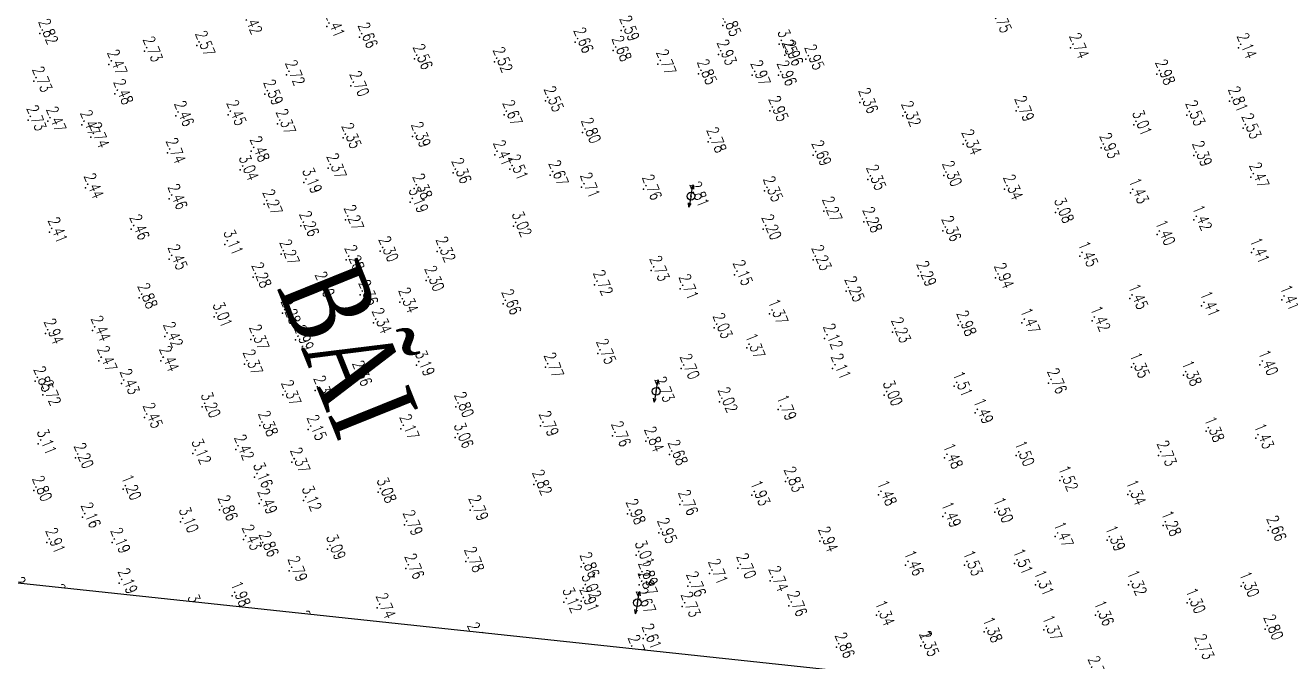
# Model space of a CAD drawing. Header units: millimetres. Extents: x 405522 to 410309, y 2303080 to 2310223.
# Drawn here: x 407175.7 to 407373.1, y 2306536.3 to 2306635.5 of the extents above; entities that cross this region are included whole.
import ezdxf
from ezdxf.enums import TextEntityAlignment as Align
from ezdxf.xclip import XClip

# ---------------------------------------------------------------- set-up
doc = ezdxf.new("R2010")
doc.units = ezdxf.units.MM
doc.header["$LTSCALE"] = 10
doc.header["$MEASUREMENT"] = 0
doc.header["$XCLIPFRAME"] = 0
doc.layers.get('Defpoints').update_dxf_attribs({"linetype": 'CONTINUOUS'})
for name, color, linetype in [('10', 3, 'CONTINUOUS'), ('caodo', 7, 'CONTINUOUS'), ('DIM', 4, 'CONTINUOUS'), ('text', 7, 'CONTINUOUS'), ('w', 8, 'CONTINUOUS')]:
    doc.layers.add(name, color=color, linetype=linetype)
doc.styles.add('Dien', font='simplex.shx', dxfattribs={"width": 0.75})
doc.styles.add('TextH', font='vntimeh.shx', dxfattribs={"width": 0.75})
doc.styles.add('txt', font='romans.shx', dxfattribs={"height": 0.2})
doc.dimstyles.new('D6.7', dxfattribs={"dimscale": 6.7, "dimtxt": 1.5, "dimasz": 2, "dimexe": 1.5, "dimexo": 0.5, "dimgap": 1, "dimtad": 1, "dimdec": 0, "dimdsep": 46, "dimtxsty": 'Dien', "dimcen": 1, "dimclrd": 256, "dimclre": 256, "dimclrt": 7, "dimaunit": 1, "dimadec": 3, "dimazin": 0, "dimtfac": 1, "dimtdec": 0, "dimtmove": 1, "dimatfit": 0, "dimfxl": 1, "dimtolj": 1, "dimtzin": 0, "dimlwe": -1, "dimarcsym": 0})

# ---------------------------------------------------------------- blocks, each defined once
blk = doc.blocks.new('*D6')
at = {"layer": 'Defpoints', "color": 0, "linetype": 'Continuous'}
for p in [(408519.48, 2306591.77), (407115.96, 2305987.3), (407150.7, 2305900.97)]:
    blk.add_point(p, dxfattribs=at)
at = {"layer": 'DIM', "linetype": 'Continuous'}
for p, q in [((408520.73, 2306588.66), (408571.73, 2306461.93)), ((407117.22, 2305984.19), (407154.45, 2305891.65))]:
    blk.add_line(p, q, dxfattribs=at)
at = {"layer": 'DIM', "linetype": 'Continuous', "lineweight": -2}
blk.add_line((408555.54, 2306466.25), (407163.13, 2305905.97), dxfattribs=at)
at = {"layer": 'DIM', "linetype": 'Continuous'}
for points in [[(408554.71, 2306468.33), (408556.38, 2306464.18), (408567.98, 2306471.26)], [(407162.3, 2305908.04), (407163.97, 2305903.9), (407150.7, 2305900.97)]]:
    blk.add_solid(points, dxfattribs=at)
at = {"layer": 'DIM', "color": 7, "linetype": 'Continuous', "insert": (407854.96, 2306196.99), "char_height": 10.05, "attachment_point": 5, "rotation": 21.9189, "style": 'Dien'}
blk.add_mtext('\\A1;1528', dxfattribs=at)
blk = doc.blocks.new('20')
at = {"layer": 'caodo', "color": 8, "linetype": 'Continuous'}
for p in [(-429.57, -674.28, 0.5), (-384.83, -673.19, 0.09), (-379.75, -674.86, 0.34), (-338.91, -673.78, 0.27), (-323.07, -673.04, 0.53), (-405.1, -676.15, 0.25), (-346.09, -675.63, 0.34), (-314.29, -675.91, 0.93), (-268.82, -676.5, 0.42), (-242.65, -676.51, -0.18), (-413.27, -677.03, 0.41), (-371.17, -678.21, 0.24), (-358.68, -678.68, 0.2), (-340.15, -676.93, 0.36), (-323.75, -677.53, 0.61), (-313.37, -677.65, 0.64), (-310.1, -678.28, 0.63), (-418.82, -679.08, 0.15), (-391.09, -680.72, 0.4), (-333.19, -679.04, 0.45), (-326.84, -680.57, 0.53), (-318.48, -680.75, 0.65), (-314.39, -680.77, 0.64), (-255.37, -680.61, 0.66), (-430.52, -681.72, 0.41), (-381.06, -682.42, 0.38), (-417.87, -683.67, 0.16), (-394.48, -683.74, 0.27), (-350.74, -684.79, 0.23), (-315.71, -686.31, 0.63), (-301.68, -685.05, 0.04), (-277.34, -686.3, 0.47), (-244.03, -684.81, 0.49), (-431.42, -687.76, 0.41), (-428.34, -687.95, 0.15), (-423.05, -688.51, 0.15), (-408.39, -687.08, 0.14), (-400.23, -686.95, 0.13), (-392.52, -688.34, 0.05), (-357.19, -686.95, 0.35), (-294.99, -687.1), (-258.98, -688.52, 0.69), (-250.68, -687, 0.21), (-421.61, -690.42, 0.42), (-382.29, -690.53, 0.03), (-371.45, -690.34, 0.07), (-344.93, -689.71, 0.48), (-241.93, -689.02, 0.21), (-396.6, -692.6, 0.16), (-325.35, -691.17, 0.46), (-285.57, -691.52, 0.02), (-264.08, -692.07, 0.61), (-409.69, -692.86, 0.42), (-358.62, -693.2, 0.09), (-308.97, -693.23, 0.37), (-249.61, -693.31, 0.07), (-398.32, -695.51, 0.72), (-384.62, -695.25, 0.05), (-365.13, -695.99, 0.04), (-356.28, -695.43, 0.19), (-349.99, -696.34, 0.35), (-288.61, -696.42, -0.02), (-422.46, -698.35, 0.12), (-388.42, -697.51, 0.87), (-371.22, -698.42, 0.06), (-345.09, -698.25, 0.39), (-335.42, -698.55, 0.44), (-300.44, -697.03, 0.03), (-279.11, -698.55, 0.02), (-240.71, -696.67, 0.15), (-409.4, -700.03, 0.14), (-371.83, -700.55, 0.87), (-328.03, -699.63, 0.49), (-316.55, -698.82, 0.03), (-259.49, -699.12, -0.89), (-394.59, -700.87, -0.05), (-307.33, -701.98, -0.05), (-271.17, -702.15, 0.76), (-388.87, -704.25, -0.06), (-381.93, -703.3, -0.05), (-355.72, -704.29, 0.7), (-301.05, -703.62, -0.04), (-249.6, -703.33, -0.9), (-428.09, -705.23, 0.09), (-415.33, -704.77, 0.14), (-316.77, -704.77, -0.12), (-288.73, -705.01, 0.04), (-255.34, -705.62, -0.92), (-400.72, -707.14, 0.79), (-376.5, -708.18, -0.02), (-367.6, -708.24), (-240.62, -708.41, -0.91), (-409.4, -709.44, 0.13), (-391.96, -708.68, -0.05), (-381.8, -709.55, -0.04), (-308.98, -709.55, -0.09), (-267.4, -708.97, -0.87), (-396.32, -712.25, -0.04), (-334.23, -711.22, 0.41), (-321.24, -711.89, -0.17), (-292.59, -712.03, -0.03), (-280.52, -712.34, 0.62), (-386.44, -713.69, -0.02), (-369.35, -712.78, -0.02), (-343.06, -713.45, 0.4), (-329.7, -714.08, 0.39), (-414.08, -715.48, 0.56), (-379.65, -715, 0.04), (-373.42, -716.18, 0.02), (-303.83, -714.42, -0.07), (-259.59, -715.6, -0.87), (-235.9, -715.77, -0.91), (-391.76, -717.89, -0.04), (-357.34, -716.43, 0.34), (-315.76, -717.96, -0.95), (-248.39, -716.73, -0.91), (-402.4, -718.42, 0.69), (-377.56, -719.37, 0.02), (-324.4, -720.15, -0.29), (-286.37, -719.76, 0.66), (-276.42, -719.37, -0.85), (-265.48, -719.04, -0.9), (-428.71, -721.02, 0.62), (-421.37, -720.57, 0.12), (-410.09, -721.52, 0.1), (-396.67, -721.95, 0.05), (-389.69, -722.02, 0.67), (-307.19, -721.8, -0.2), (-296.58, -720.83, -0.09), (-342.56, -724.16, 0.43), (-319.32, -723.29, -0.95), (-420.38, -725.3, 0.15), (-410.71, -725.3, 0.12), (-397.66, -725.83, 0.05), (-370.84, -725.99, 0.87), (-239.29, -725.91, -0.92), (-380.62, -727.56, 0.04), (-350.74, -726.31, 0.45), (-329.54, -726.5, 0.38), (-305.95, -726.48, -0.21), (-259.35, -726.3, -0.97), (-251.24, -727.54, -0.94), (-430.32, -728.45, 0.53), (-416.87, -728.86, 0.11), (-386.65, -729.9, -0.02), (-333.46, -730.05, 0.41), (-286.96, -729.23, -0.81), (-272.25, -728.76, 0.44), (-429.12, -730.61, 0.4), (-391.68, -730.61, 0.05), (-323.58, -731.71, -0.3), (-297.88, -730.65, 0.68), (-404.25, -732.49, 0.88), (-364.73, -732.46, 0.48), (-314.41, -732.9, -0.53), (-283.72, -733.43, -0.83), (-413.27, -734.14, 0.13), (-395.29, -735.39, 0.06), (-387.71, -736.02, -0.17), (-373.26, -735.92, -0.15), (-351.5, -735.41, 0.47), (-364.79, -737.24, 0.74), (-340.25, -737.01, 0.44), (-335.08, -737.85, 0.52), (-247.7, -736.28, -0.94), (-239.95, -737.36, -0.89), (-429.82, -738.23, 0.79), (-405.71, -739.76, 0.8), (-399.04, -739.1, 0.1), (-331.39, -739.91, 0.36), (-255.13, -740.04, 0.41), (-424.04, -740.41, -0.12), (-390.28, -741.12, 0.05), (-288.47, -740.44, -0.84), (-277.31, -740.06, -0.82), (-396.09, -743.43, 0.84), (-270.51, -743.94, -0.8), (-430.53, -745.52, 0.48), (-416.6, -745.33, -1.12), (-376.82, -745.78, 0.76), (-352.54, -744.58, 0.5), (-313.3, -744.11, 0.51), (-395.39, -747.52, 0.17), (-388.47, -747.07, 0.8), (-329.76, -747.71, 0.44), (-318.54, -746.22, -0.39), (-298.78, -746.21, -0.84), (-259.92, -746.15, -0.98), (-422.93, -749.68, -0.16), (-401.56, -748.55, 0.54), (-362.46, -748.56, 0.47), (-337.95, -749.14, 0.66), (-288.74, -749.58, -0.83), (-280.63, -748.89, -0.82), (-407.67, -750.41, 0.78), (-372.72, -750.87, 0.47), (-254.41, -750.96, -1.04), (-238.02, -751.74, 0.34), (-428.47, -753.64, 0.59), (-418.32, -753.63, -0.13), (-397.83, -753.15, 0.11), (-333.07, -752.09, 0.63), (-307.94, -753.44, 0.62), (-271.23, -752.69, -0.85), (-263.14, -753.27, -0.93), (-395.19, -754.19, 0.54), (-384.71, -754.65, 0.77), (-336.56, -755.59, 0.69), (-372.48, -757.65, 0.44), (-363.14, -756.59, 0.46), (-345.14, -757.43, 0.54), (-320.71, -757.61, 0.38), (-294.55, -757.13, -0.86), (-285.37, -757.14, -0.79), (-277.55, -756.89, -0.81), (-390.68, -758.05, 0.47), (-336.02, -758.73, 0.57), (-325.12, -758.46, 0.39), (-315.69, -759.59, 0.42), (-417.19, -759.94, -0.13), (-344.86, -760.74, 0.7), (-336.1, -760.22, 0.55), (-328.53, -760.42, 0.44), (-274.28, -760.22, -1.01), (-259.78, -760.23, -1), (-242.25, -760.44, -1.02), (-399.58, -761.96, -0.34), (-347.85, -762.91, 0.8), (-345.18, -762.77, 0.59), (-336.39, -763.02, 0.35), (-329.39, -763.59, 0.41), (-312.76, -763.47, 0.44), (-250.63, -763.02, -1.02), (-376.95, -763.81, 0.42), (-299.1, -764.93, -0.98), (-264.92, -764.95, -0.96), (-282.31, -767.54, -0.94), (-272.99, -767.24, -0.95), (-238.5, -767.14, 0.48), (-335.47, -768.57, 0.29), (-305.35, -769.96, 0.54), (-292.18, -769.72, 0.03), (-292.18, -769.72, -0.97), (-249.28, -770.2, 0.41)]:
    blk.add_point(p, dxfattribs=at)
at = {"layer": 'caodo', "color": 8, "linetype": 'Continuous', "style": 'txt', "width": 0.75}
for s, p in [('2.42', (-397.25, -672.73, 0.1)), ('2.41', (-384.33, -673.19, 0.09)), ('2.85', (-322.57, -673.04, 0.53)), ('2.75', (-280.38, -672.49, 0.43)), ('2.82', (-429.07, -674.28, 0.5)), ('2.66', (-379.25, -674.86, 0.34)), ('2.59', (-338.41, -673.78, 0.27)), ('2.73', (-412.77, -677.03, 0.41)), ('2.57', (-404.6, -676.15, 0.25)), ('2.66', (-345.59, -675.63, 0.34)), ('2.68', (-339.65, -676.93, 0.36)), ('3.25', (-313.79, -675.91, 0.93)), ('2.74', (-268.32, -676.5, 0.42)), ('2.14', (-242.15, -676.51, -0.18)), ('2.47', (-418.32, -679.08, 0.15)), ('2.56', (-370.67, -678.21, 0.24)), ('2.52', (-358.18, -678.68, 0.2)), ('2.77', (-332.69, -679.04, 0.45)), ('2.93', (-323.25, -677.53, 0.61)), ('2.96', (-312.87, -677.65, 0.64)), ('2.95', (-309.6, -678.28, 0.63)), ('2.72', (-390.59, -680.72, 0.4)), ('2.85', (-326.34, -680.57, 0.53)), ('2.97', (-317.98, -680.75, 0.65)), ('2.96', (-313.89, -680.77, 0.64)), ('2.98', (-254.87, -680.61, 0.66)), ('2.73', (-430.02, -681.72, 0.41)), ('2.70', (-380.56, -682.42, 0.38)), ('2.48', (-417.37, -683.67, 0.16)), ('2.59', (-393.98, -683.74, 0.27)), ('2.55', (-350.24, -684.79, 0.23)), ('2.81', (-243.53, -684.81, 0.49)), ('2.45', (-399.73, -686.95, 0.13)), ('2.67', (-356.69, -686.95, 0.35)), ('2.95', (-315.21, -686.31, 0.63)), ('2.36', (-301.18, -685.05, 0.04)), ('2.79', (-276.84, -686.3, 0.47)), ('2.53', (-250.18, -687, 0.21)), ('2.73', (-430.92, -687.76, 0.41)), ('2.47', (-427.84, -687.95, 0.15)), ('2.47', (-422.55, -688.51, 0.15)), ('2.46', (-407.89, -687.08, 0.14)), ('2.37', (-392.02, -688.34, 0.05)), ('2.32', (-294.49, -687.1)), ('3.01', (-258.48, -688.52, 0.69)), ('2.74', (-421.11, -690.42, 0.42)), ('2.35', (-381.79, -690.53, 0.03)), ('2.39', (-370.95, -690.34, 0.07)), ('2.80', (-344.43, -689.71, 0.48)), ('2.53', (-241.43, -689.02, 0.21)), ('2.74', (-409.19, -692.86, 0.42)), ('2.48', (-396.1, -692.6, 0.16)), ('2.78', (-324.85, -691.17, 0.46)), ('2.34', (-285.07, -691.52, 0.02)), ('2.93', (-263.58, -692.07, 0.61)), ('2.41', (-358.12, -693.2, 0.09)), ('2.69', (-308.47, -693.23, 0.37)), ('2.39', (-249.11, -693.31, 0.07)), ('3.04', (-397.82, -695.51, 0.72)), ('2.37', (-384.12, -695.25, 0.05)), ('2.36', (-364.63, -695.99, 0.04)), ('2.51', (-355.78, -695.43, 0.19)), ('2.67', (-349.49, -696.34, 0.35)), ('2.30', (-288.11, -696.42, -0.02)), ('2.47', (-240.21, -696.67, 0.15)), ('2.44', (-421.96, -698.35, 0.12)), ('3.19', (-387.92, -697.51, 0.87)), ('2.38', (-370.72, -698.42, 0.06)), ('2.71', (-344.59, -698.25, 0.39)), ('2.76', (-334.92, -698.55, 0.44)), ('2.35', (-316.05, -698.82, 0.03)), ('2.35', (-299.94, -697.03, 0.03)), ('2.34', (-278.61, -698.55, 0.02)), ('2.46', (-408.9, -700.03, 0.14)), ('3.19', (-371.33, -700.55, 0.87)), ('2.81', (-327.53, -699.63, 0.49)), ('1.43', (-258.99, -699.12, -0.89)), ('2.27', (-394.09, -700.87, -0.05)), ('2.27', (-306.83, -701.98, -0.05)), ('3.08', (-270.67, -702.15, 0.76)), ('2.46', (-414.83, -704.77, 0.14)), ('2.26', (-388.37, -704.25, -0.06)), ('2.27', (-381.43, -703.3, -0.05)), ('3.02', (-355.22, -704.29, 0.7)), ('2.20', (-316.27, -704.77, -0.12)), ('2.28', (-300.55, -703.62, -0.04)), ('1.42', (-249.1, -703.33, -0.9)), ('2.41', (-427.59, -705.23, 0.09)), ('2.36', (-288.23, -705.01, 0.04)), ('1.40', (-254.84, -705.62, -0.92)), ('3.11', (-400.22, -707.14, 0.79)), ('2.27', (-391.46, -708.68, -0.05)), ('2.30', (-376, -708.18, -0.02)), ('2.32', (-367.1, -708.24)), ('1.41', (-240.12, -708.41, -0.91)), ('2.45', (-408.9, -709.44, 0.13)), ('2.28', (-381.3, -709.55, -0.04)), ('2.23', (-308.48, -709.55, -0.09)), ('1.45', (-266.9, -708.97, -0.87)), ('2.28', (-395.82, -712.25, -0.04)), ('2.73', (-333.73, -711.22, 0.41)), ('2.15', (-320.74, -711.89, -0.17)), ('2.29', (-292.09, -712.03, -0.03)), ('2.94', (-280.02, -712.34, 0.62)), ('2.30', (-385.94, -713.69, -0.02)), ('2.30', (-368.85, -712.78, -0.02)), ('2.72', (-342.56, -713.45, 0.4)), ('2.71', (-329.2, -714.08, 0.39)), ('2.25', (-303.33, -714.42, -0.07)), ('2.88', (-413.58, -715.48, 0.56)), ('2.36', (-379.15, -715, 0.04)), ('2.34', (-372.92, -716.18, 0.02)), ('2.66', (-356.84, -716.43, 0.34)), ('1.45', (-259.09, -715.6, -0.87)), ('1.41', (-235.4, -715.77, -0.91)), ('3.01', (-401.9, -718.42, 0.69)), ('2.28', (-391.26, -717.89, -0.04)), ('1.37', (-315.26, -717.96, -0.95)), ('1.41', (-247.89, -716.73, -0.91)), ('2.34', (-377.06, -719.37, 0.02)), ('2.03', (-323.9, -720.15, -0.29)), ('2.98', (-285.87, -719.76, 0.66)), ('1.47', (-275.92, -719.37, -0.85)), ('1.42', (-264.98, -719.04, -0.9)), ('2.94', (-428.21, -721.02, 0.62)), ('2.44', (-420.87, -720.57, 0.12)), ('2.42', (-409.59, -721.52, 0.1)), ('2.37', (-396.17, -721.95, 0.05)), ('2.99', (-389.19, -722.02, 0.67)), ('2.12', (-306.69, -721.8, -0.2)), ('2.23', (-296.08, -720.83, -0.09)), ('2.75', (-342.06, -724.16, 0.43)), ('1.37', (-318.82, -723.29, -0.95)), ('2.47', (-419.88, -725.3, 0.15)), ('2.44', (-410.21, -725.3, 0.12)), ('2.37', (-397.16, -725.83, 0.05)), ('3.19', (-370.34, -725.99, 0.87)), ('2.77', (-350.24, -726.31, 0.45)), ('2.11', (-305.45, -726.48, -0.21)), ('1.35', (-258.85, -726.3, -0.97)), ('1.40', (-238.79, -725.91, -0.92)), ('2.85', (-429.82, -728.45, 0.53)), ('2.36', (-380.12, -727.56, 0.04)), ('2.70', (-329.04, -726.5, 0.38)), ('1.38', (-250.74, -727.54, -0.94)), ('2.43', (-416.37, -728.86, 0.11)), ('2.30', (-386.15, -729.9, -0.02)), ('2.73', (-332.96, -730.05, 0.41)), ('1.51', (-286.46, -729.23, -0.81)), ('2.76', (-271.75, -728.76, 0.44)), ('2.72', (-428.62, -730.61, 0.4)), ('2.37', (-391.18, -730.61, 0.05)), ('2.02', (-323.08, -731.71, -0.3)), ('3.00', (-297.38, -730.65, 0.68)), ('2.45', (-412.77, -734.14, 0.13)), ('3.20', (-403.75, -732.49, 0.88)), ('2.80', (-364.23, -732.46, 0.48)), ('1.79', (-313.91, -732.9, -0.53)), ('1.49', (-283.22, -733.43, -0.83)), ('2.38', (-394.79, -735.39, 0.06)), ('2.15', (-387.21, -736.02, -0.17)), ('2.17', (-372.76, -735.92, -0.15)), ('2.79', (-351, -735.41, 0.47)), ('3.11', (-429.32, -738.23, 0.79)), ('3.06', (-364.29, -737.24, 0.74)), ('2.76', (-339.75, -737.01, 0.44)), ('2.84', (-334.58, -737.85, 0.52)), ('1.38', (-247.2, -736.28, -0.94)), ('1.43', (-239.45, -737.36, -0.89)), ('3.12', (-405.21, -739.76, 0.8)), ('2.42', (-398.54, -739.1, 0.1)), ('2.68', (-330.89, -739.91, 0.36)), ('1.50', (-276.81, -740.06, -0.82)), ('2.73', (-254.63, -740.04, 0.41)), ('2.20', (-423.54, -740.41, -0.12)), ('2.37', (-389.78, -741.12, 0.05)), ('1.48', (-287.97, -740.44, -0.84)), ('3.16', (-395.59, -743.43, 0.84)), ('2.83', (-312.8, -744.11, 0.51)), ('1.52', (-270.01, -743.94, -0.8)), ('2.80', (-430.03, -745.52, 0.48)), ('1.20', (-416.1, -745.33, -1.12)), ('3.08', (-376.32, -745.78, 0.76)), ('2.82', (-352.04, -744.58, 0.5)), ('2.49', (-394.89, -747.52, 0.17)), ('3.12', (-387.97, -747.07, 0.8)), ('2.76', (-329.26, -747.71, 0.44)), ('1.93', (-318.04, -746.22, -0.39)), ('1.48', (-298.28, -746.21, -0.84)), ('1.34', (-259.42, -746.15, -0.98)), ('2.16', (-422.43, -749.68, -0.16)), ('2.86', (-401.06, -748.55, 0.54)), ('2.79', (-361.96, -748.56, 0.47)), ('2.98', (-337.45, -749.14, 0.66)), ('1.49', (-288.24, -749.58, -0.83)), ('1.50', (-280.13, -748.89, -0.82)), ('3.10', (-407.17, -750.41, 0.78)), ('2.79', (-372.22, -750.87, 0.47)), ('2.95', (-332.57, -752.09, 0.63)), ('1.28', (-253.91, -750.96, -1.04)), ('2.66', (-237.52, -751.74, 0.34)), ('2.91', (-427.97, -753.64, 0.59)), ('2.19', (-417.82, -753.63, -0.13)), ('2.43', (-397.33, -753.15, 0.11)), ('2.94', (-307.44, -753.44, 0.62)), ('1.47', (-270.73, -752.69, -0.85)), ('1.39', (-262.64, -753.27, -0.93)), ('2.86', (-394.69, -754.19, 0.54)), ('3.09', (-384.21, -754.65, 0.77)), ('3.01', (-336.06, -755.59, 0.69)), ('2.79', (-390.18, -758.05, 0.47)), ('2.76', (-371.98, -757.65, 0.44)), ('2.78', (-362.64, -756.59, 0.46)), ('2.86', (-344.64, -757.43, 0.54)), ('2.70', (-320.21, -757.61, 0.38)), ('1.46', (-294.05, -757.13, -0.86)), ('1.53', (-284.87, -757.14, -0.79)), ('1.51', (-277.05, -756.89, -0.81)), ('2.19', (-416.69, -759.94, -0.13)), ('2.89', (-335.52, -758.73, 0.57)), ('2.71', (-324.62, -758.46, 0.39)), ('2.74', (-315.19, -759.59, 0.42)), ('2.60', (-433.05, -761.3, 0.28)), ('3.02', (-344.36, -760.74, 0.7)), ('2.87', (-335.6, -760.22, 0.55)), ('2.76', (-328.03, -760.42, 0.44)), ('1.31', (-273.78, -760.22, -1.01)), ('1.32', (-259.28, -760.23, -1)), ('1.30', (-241.75, -760.44, -1.02)), ('2.88', (-426.82, -762.4, 0.56)), ('3.00', (-405.82, -764.02, 0.68)), ('1.98', (-399.08, -761.96, -0.34)), ('2.74', (-376.45, -763.81, 0.42)), ('3.12', (-347.35, -762.91, 0.8)), ('2.91', (-344.68, -762.77, 0.59)), ('2.67', (-335.89, -763.02, 0.35)), ('2.73', (-328.89, -763.59, 0.41)), ('2.76', (-312.26, -763.47, 0.44)), ('1.30', (-250.13, -763.02, -1.02)), ('1.34', (-298.6, -764.93, -0.98)), ('1.36', (-264.42, -764.95, -0.96)), ('2.90', (-388.61, -766.53, 0.58)), ('1.38', (-281.81, -767.54, -0.94)), ('1.37', (-272.49, -767.24, -0.95)), ('2.80', (-238, -767.14, 0.48)), ('2.76', (-362.17, -768.37, 0.44)), ('2.61', (-334.97, -768.57, 0.29)), ('2.35', (-291.68, -769.72, 0.03)), ('1.35', (-291.68, -769.72, -0.97)), ('2.70', (-337.15, -770.33, 0.38)), ('2.86', (-304.85, -769.96, 0.54)), ('2.73', (-248.78, -770.2, 0.41)), ('2.70', (-265.4, -773.63, 0.38))]:
    blk.add_text(s, height=1.8, rotation=292, dxfattribs=at).set_placement(p, align=Align.CENTER)

msp = doc.modelspace()

# ---------------------------------------------------------------- linework, layer by layer
at = {"layer": '10', "color": 2}
for p, q in [((407279.85, 2306610.63, 2.96), (407279.53, 2306610.04, 2.96)), ((407279.53, 2306608.86, 2.96), (407279.85, 2306610.63, 2.96)), ((407279.85, 2306610.63, 2.96), (407279.94, 2306609.96, 2.96)), ((407279.54, 2306608.92, 2.96), (407279.22, 2306607.14, 2.96)), ((407279.22, 2306607.14, 2.96), (407279.13, 2306607.81, 2.96)), ((407279.22, 2306607.14, 2.96), (407279.54, 2306607.74, 2.96)), ((407274.42, 2306580.21, 3.06), (407274.1, 2306579.62, 3.06)), ((407274.1, 2306578.44, 3.06), (407274.42, 2306580.21, 3.06)), ((407274.42, 2306580.21, 3.06), (407274.51, 2306579.54, 3.06)), ((407273.79, 2306576.72, 3.06), (407273.7, 2306577.39, 3.06)), ((407274.11, 2306578.5, 3.06), (407273.79, 2306576.72, 3.06)), ((407273.79, 2306576.72, 3.06), (407274.11, 2306577.32, 3.06)), ((407271.49, 2306547.24, 2.85), (407271.17, 2306546.65, 2.85)), ((407271.17, 2306545.47, 2.85), (407271.49, 2306547.24, 2.85)), ((407271.49, 2306547.24, 2.85), (407271.58, 2306546.57, 2.85)), ((407271.18, 2306545.53, 2.85), (407270.86, 2306543.75, 2.85)), ((407270.86, 2306543.75, 2.85), (407270.77, 2306544.42, 2.85)), ((407270.86, 2306543.75, 2.85), (407271.18, 2306544.35, 2.85))]:
    msp.add_line(p, q, dxfattribs=at)
for centre in [(407279.53, 2306608.86, 2.96), (407274.1, 2306578.44, 3.06), (407271.17, 2306545.47, 2.85)]:
    msp.add_circle(centre, 0.6, dxfattribs=at)
at = {"layer": 'w', "linetype": 'Continuous', "flags": 128}
msp.add_lwpolyline([(407562.69, 2307896.79), (406849.73, 2307361.44), (406257.95, 2306646.58), (407447.32, 2306519.43), (407449.19, 2306625.75), (407455.01, 2306743.35), (407453.1, 2306792.72), (407442.99, 2306828.78), (407437.71, 2306851.02), (407440.73, 2306866.47), (407480.78, 2306919.05), (407501.51, 2306946.64)], dxfattribs=at)

# ---------------------------------------------------------------- block references
at = {"layer": 'caodo', "linetype": 'Continuous'}
ref = msp.add_blockref('20', (407607.56, 2307308.49, 2.32), dxfattribs=at)
XClip(ref).set_block_clipping_path([(-1349.6056714252, -661.9058657554), (-160.2432635269, -789.0626177704), (-158.37, -682.7400000002), (-152.5537012776, -565.1435954412), (-154.4567852021, -515.7710593813), (-164.5656294519, -479.7079773764), (-169.8483049072, -457.4688106682), (-166.8279659872, -442.0162156662), (-126.7827336918, -389.4443280851), (-106.0518872158, -361.8542004311), (-63.7794437606, -462.4105278351), (-33.4664476524, -538.7088304474), (-26.8309580461, -536.6440252331), (-14.1947287806, -530.290072049), (2.8735610212, -522.7809317391), (21.7790860042, -516.4300709004), (33.4963699727, -516.3916891841), (41.8323397201, -526.5245847343), (49.3870018656, -538.8965703272), (57.5814736318, -547.8425059784), (240.790552864, -478.5933098081), (312.7168333768, -453.5233669193), (469.9752955258, -835.1642690971), (381.01757411, -875.9365015272), (340.0535600581, -891.0018749475), (281.9833174138, -920.0360526661), (270.299792853, -925.8934261841), (259.6497187838, -926.485182072), (238.1363249943, -935.8876169724), (231.3903178959, -941.3565830942), (234.2801903864, -952.6351198461), (233.349513785, -963.7375780144), (228.571532146, -974.9643217223), (217.3702047821, -983.9257580563), (203.9138266848, -988.0474594873), (188.6712767056, -983.9718116582), (177.3884057824, -980.8930276111), (171.5204358988, -984.3872820092), (-73.6457281185, -1086.5773775354), (-160.7232604475, -789.403599048), (-175.8663177838, -787.8968891632), (-1242.6150691518, -731.5018647434), (-1048.644501777, -1275.3187000523), (-581.3011768161, -1893.663355621), (45.2581508098, -1711.1176481554), (672.5305126871, -1468.6534206932), (1174.4624007965, -665.2848953921), (720.1397881705, 463.7992460099), (-44.8650585066, 588.3045099438), (-757.8349164568, 52.9536143756)])

# ---------------------------------------------------------------- texts
at = {"layer": 'text', "style": 'TextH', "width": 0.75}
msp.add_text('b·i', height=13.5, rotation=291.9189, dxfattribs=at).set_placement((407214.83, 2306594.67))

# ---------------------------------------------------------------- dimensions: what is measured, and where the dimension line sits
at = {"layer": 'DIM', "linetype": 'Continuous'}
dim = msp.add_linear_dim(base=(407150.7, 2305900.97), p1=(408519.48, 2306591.77), p2=(407115.96, 2305987.3), angle=21.9189, dimstyle='D6.7', dxfattribs=at)
dim.commit()
dim.dimension.update_dxf_attribs({"geometry": '*D6', "text_midpoint": (407854.96, 2306196.99)})

doc.saveas('drawing.dxf')
